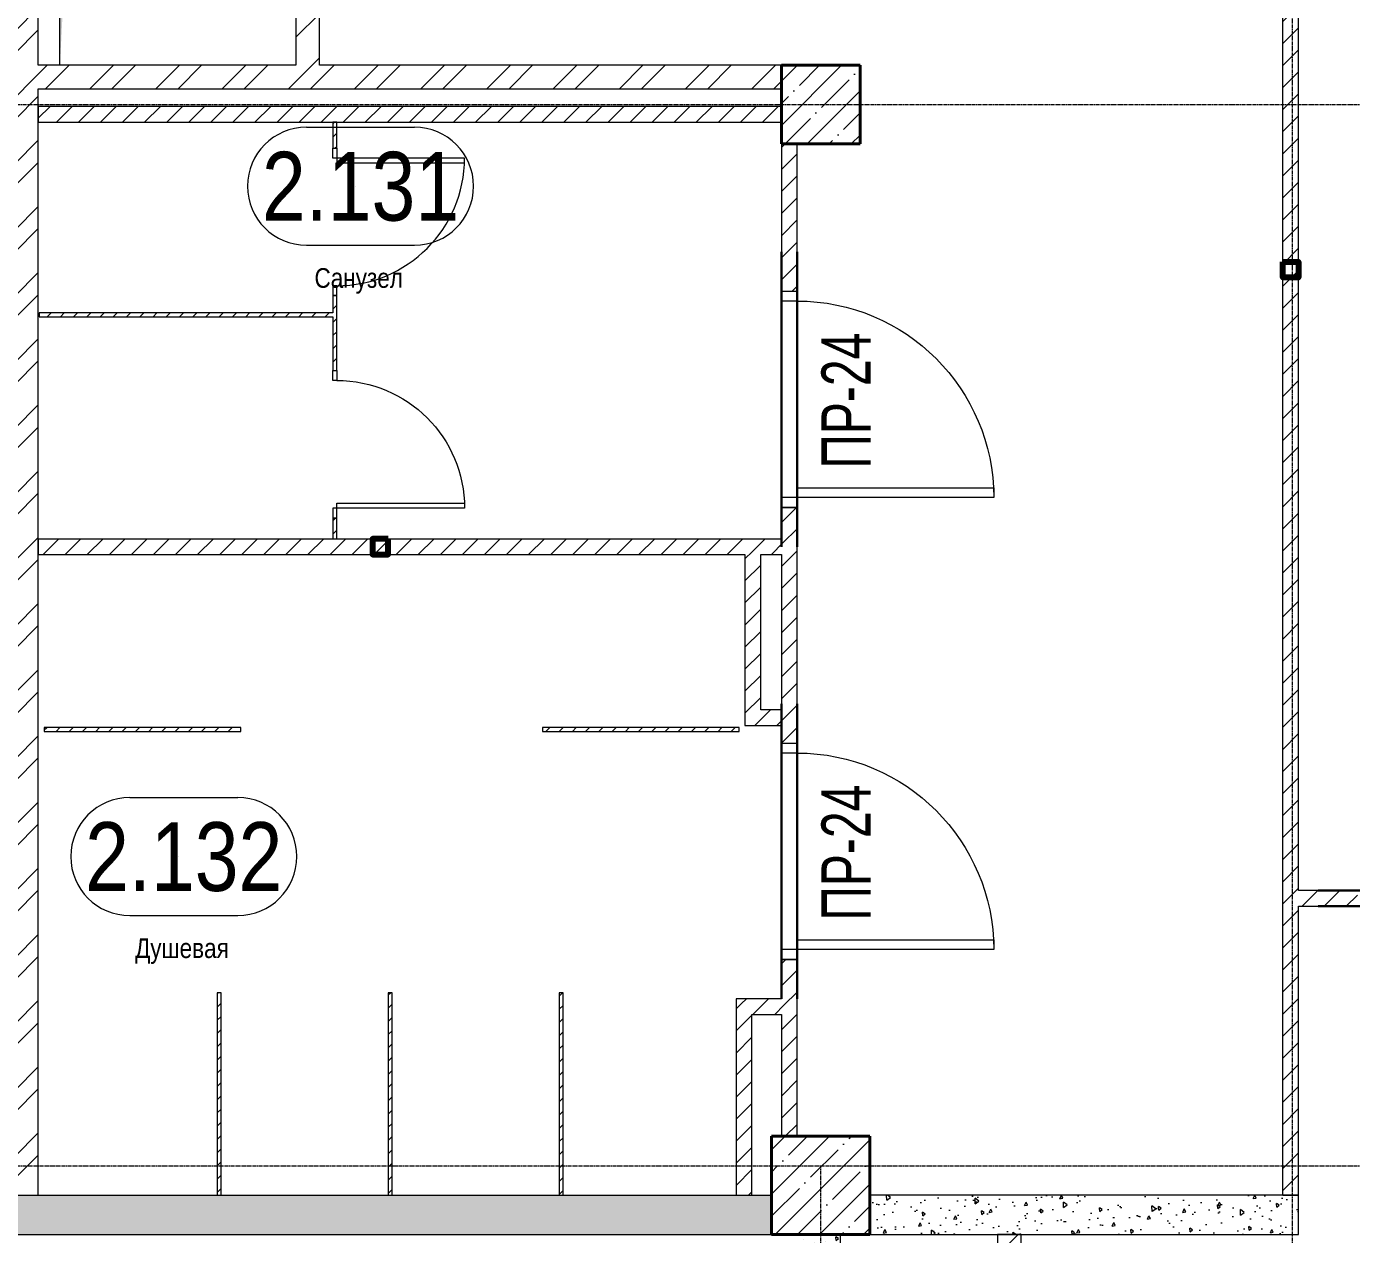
# Model space of a CAD drawing. Header units: millimetres. Extents: x -231292 to 573618, y -153144 to 564035.
# Drawn here: x 75643 to 82383, y 103780 to 109927 of the extents above; entities that cross this region are included whole.
import ezdxf
from ezdxf.enums import TextEntityAlignment as Align

# ---------------------------------------------------------------- set-up
doc = ezdxf.new("R2010")
doc.units = ezdxf.units.MM
doc.linetypes.add('CENTER2', pattern=[28.575, 19.05, -3.175, 3.175, -3.175])
doc.linetypes.add('HIDDEN2', pattern=[4.7625, 3.175, -1.5875])
doc.layers.get('0').update_dxf_attribs({"color": 250})
doc.layers.get('Defpoints').update_dxf_attribs({"color": 250})
for name, color, linetype, lineweight in [('АР_Area', 250, 'Continuous', 5), ('АР_Двери', 250, 'Continuous', 9), ('АР_Колонны', 250, 'Continuous', 35), ('АР_Стены ГКЛ', 250, 'Continuous', 15), ('АР_Стены ЖБ', 250, 'Continuous', 35), ('АР_Стены кирпич', 250, 'Continuous', 20), ('АР_Стены ПЕНОблок', 250, 'Continuous', 20), ('АР_Штриховка', 250, 'Continuous', 0), ('Двери кабины', 250, 'Continuous', 0), ('КМ_Фахверки', 250, 'Continuous', 80), ('ОВ_Шахты', 250, 'Continuous', 5), ('РД_Оси_100', 250, 'Continuous', 0)]:
    doc.layers.add(name, color=color, linetype=linetype, lineweight=lineweight)
doc.layers.add('РД_Перемычка инж проемов', color=250, linetype='Continuous')
doc.layers.add('РД_Проем', color=250, linetype='Continuous', lineweight=0, plot=False)
doc.layers.add('РД_проем_инж перемыч_подсчет', color=250, linetype='Continuous', lineweight=30, plot=False)
doc.styles.add('Arial0', font='arial.ttf')
doc.styles.add('style1', font='ARIALN.TTF')
doc.styles.add('ккк', font='isocpeur.ttf', dxfattribs={"width": 0.85, "oblique": 15})
pattern_1 = [(45, (8883.4, 13229.69), (-168.3798, 168.3798), []), (45, (8995.66, 13229.69), (-168.3798, 168.3798), [])]
pattern_2 = [(45, (8883.4, 13229.69), (-112.2532, 112.2532), []), (45, (8995.66, 13229.69), (-112.2532, 112.2532), [198.4375, -39.6875, 0, -39.6875])]
pattern_3 = [(45, (8883.403, 13229.686), (-33.67596, 33.67596), [])]

# ---------------------------------------------------------------- blocks, each defined once
blk = doc.blocks.new('СОШ_2200_АР_ОСИ_М100_28.05.24')
at = {"layer": 'РД_Оси_100', "linetype": 'CENTER2'}
for p, q in [((73200, -6155), (73200, 139938.679)), ((-5954.958, 96300), (119910, 96300)), ((-5954.958, 90900), (119910, 90900)), ((70800, -6155), (70800, 90900))]:
    blk.add_line(p, q, dxfattribs=at)
blk = doc.blocks.new('otv')
at = {"linetype": 'Continuous'}
blk.add_lwpolyline([(0, -1), (0, 0), (1, 0), (1, -1)], close=True, dxfattribs=at)
blk.add_solid([(0, -1), (0, 0), (0.1346, -0.1366), (1, 0)], dxfattribs=at)
blk = doc.blocks.new('Ф_блок 80')
at = {"layer": 'КМ_Фахверки'}
blk.add_lwpolyline([(0, 0), (80, 0), (80, -80), (0, -80)], close=True, dxfattribs=at)
at = {"layer": 'КМ_Фахверки', "lineweight": 5}
blk.add_lwpolyline([(6, -6), (74, -6), (74, -74), (6, -74)], close=True, dxfattribs=at)
blk = doc.blocks.new('MOK-МаркаПом_овал_ареал')
for p, q in [((-2.75, 3), (2.75, 3)), ((-2.75, -3), (2.75, -3))]:
    blk.add_line(p, q)
for centre, radius, start, end in [((-2.75, 0), 3, 90, 270), ((2.75, 0), 3, 270, 90), ((-3.75, 0), 3.5, 0, 0.00095)]:
    blk.add_arc(centre, radius, start, end)
at = {"color": 0, "style": 'style1'}
blk.add_attdef('АР-ПОМЕЩЕНИЕ:НОМЕР', text='', height=3.5, dxfattribs=at).set_placement((0, 0), align=Align.MIDDLE)
at = {"layer": 'Defpoints', "color": 2, "style": 'style1'}
blk.add_attdef('АР-ПОМЕЩЕНИЕ:НАИМЕНОВАНИЕ', text='', height=1, dxfattribs=at).set_placement((-0.094, -4.814), align=Align.MIDDLE)
blk = doc.blocks.new('MOK-МаркаПеремычки')
at = {"color": 0, "style": 'ккк', "oblique": 15, "width": 0.85}
blk.add_attdef('АР-ПРОЕМ:ПЕРЕМЫЧКА', text='', height=2.5, dxfattribs=at).set_placement((0, 0), align=Align.MIDDLE)

msp = doc.modelspace()

# ---------------------------------------------------------------- hatches: boundary and pattern name
at = {"layer": 'АР_Штриховка', "linetype": 'Continuous', "lineweight": 0}
h = msp.add_hatch(dxfattribs=at)
h.set_pattern_fill('ANSI32', color=256, scale=25, style=0)
h.set_pattern_definition(pattern_1)
h.paths.add_polyline_path([(75583.403, 109609.686), (75673.403, 109649.686), (75703.403, 109729.686), (75703.403, 113629.686), (75583.403, 113629.686)], flags=0)
h.paths.add_polyline_path([(75703.403, 107239.637), (75613.403, 107279.668), (75583.403, 107239.678), (75583.403, 103979.686), (75703.403, 103979.686)], flags=0)
h.paths.add_polyline_path([(75583.403, 107359.678), (75613.403, 107279.668), (75703.403, 107239.637), (75703.403, 107239.686), (75583.403, 107359.679)], flags=0)
h.paths.add_polyline_path([(75583.403, 107359.678), (75703.403, 107239.686), (75703.403, 109519.686), (75583.403, 109519.686)], flags=0)
h.paths.add_polyline_path([(75583.403, 109519.686), (75703.403, 109519.686), (75703.403, 109609.686), (75673.403, 109649.686), (75583.403, 109609.686)], flags=0)
h = msp.add_hatch(dxfattribs=at)
h.set_pattern_fill('ANSI32', color=256, scale=25, angle=-360, style=0)
h.set_pattern_definition([(45, (8883.4, 13229.69), (-168.3798, 168.3798), []), (45, (8995.66, 13229.69), (-168.3798, 168.3798), [])])
h.paths.add_polyline_path([(77133.403, 113629.686), (77013.403, 113629.686), (77013.403, 109729.686), (77053.403, 109699.686), (77133.403, 109729.686)], flags=0)
at = {"layer": 'АР_Штриховка', "linetype": 'Continuous', "lineweight": 0, "ltscale": 0.5}
h = msp.add_hatch(dxfattribs=at)
h.set_pattern_fill('ANSI31', color=256, scale=25, style=0)
h.set_pattern_definition([(45, (8883.4, 13229.69), (-56.1266, 56.1266), [])])
h.paths.add_polyline_path([(82113.403, 105449.686), (82093.403, 105503.019), (82033.403, 105529.686), (82033.403, 103979.686), (82113.403, 103979.686)], flags=0)
h.paths.add_polyline_path([(82033.403, 105529.686), (82093.403, 105503.019), (82113.403, 105529.686), (82113.403, 113629.686), (82033.403, 113629.686)], flags=0)
at = {"layer": 'АР_Штриховка', "linetype": 'Continuous', "lineweight": 0}
h = msp.add_hatch(dxfattribs=at)
h.set_pattern_fill('ANSI32', color=256, scale=25, angle=-360, style=0)
h.set_pattern_definition([(45, (8883.4, 13229.69), (-168.3798, 168.3798), []), (45, (8995.66, 13229.69), (-168.3798, 168.3798), [])])
h.paths.add_polyline_path([(75703.403, 109729.686), (75673.403, 109649.686), (75703.403, 109609.686), (77013.403, 109609.686), (77053.403, 109699.686), (77013.403, 109729.686)], flags=0)
h.paths.add_polyline_path([(77133.403, 109729.686), (77053.403, 109699.686), (77013.403, 109609.686), (79483.403, 109609.686), (79483.403, 109729.686)], flags=0)
at = {"layer": 'АР_Штриховка', "linetype": 'Continuous', "lineweight": 5}
h = msp.add_hatch(dxfattribs=at)
h.set_pattern_fill('ANSI35', color=256, scale=25, style=0)
h.set_pattern_definition(pattern_2)
h.paths.add_polyline_path([(79483.403, 109329.686), (79883.403, 109329.686), (79883.403, 109729.686), (79483.403, 109729.686)], flags=0)
at = {"layer": 'АР_Штриховка', "linetype": 'Continuous', "lineweight": 0, "ltscale": 0.5}
h = msp.add_hatch(dxfattribs=at)
h.set_pattern_fill('ANSI31', color=256, scale=25, angle=-360, style=0)
h.set_pattern_definition([(45, (8883.4, 13229.69), (-56.1266, 56.1266), [])])
h.paths.add_polyline_path([(79483.403, 109439.686), (79483.403, 109519.686), (75703.403, 109519.686), (75703.403, 109439.686)], flags=0)
at = {"layer": 'АР_Штриховка', "linetype": 'Continuous', "lineweight": 0}
h = msp.add_hatch(dxfattribs=at)
h.set_pattern_fill('ANSI31', color=256, scale=15, angle=-360, style=0)
h.set_pattern_definition([(45, (8883.403, 13229.686), (-33.67596, 33.67596), [])])
h.paths.add_polyline_path([(77221.516, 109439.686), (77201.516, 109439.686), (77201.516, 109307.323), (77221.516, 109307.323)], flags=0)
h.paths.add_polyline_path([(77221.516, 108557.323), (77201.516, 108557.323), (77201.516, 108469.686), (77206.516, 108456.353), (77221.516, 108449.686)], flags=0)
h.paths.add_polyline_path([(77221.516, 108449.686), (77206.516, 108456.353), (77201.516, 108449.686), (77201.516, 108175.468), (77221.516, 108175.468)], flags=0)
h.paths.add_polyline_path([(77221.516, 107425.468), (77201.516, 107425.468), (77201.516, 107319.686), (77221.516, 107319.686)], flags=0)
at = {"layer": 'АР_Штриховка', "linetype": 'Continuous', "lineweight": 0, "ltscale": 0.5}
h = msp.add_hatch(dxfattribs=at)
h.set_pattern_fill('ANSI31', color=256, scale=25, angle=-360, style=0)
h.set_pattern_definition([(45, (8883.4, 13229.69), (-56.1266, 56.1266), [])])
h.paths.add_polyline_path([(79563.403, 109329.686), (79483.403, 109329.686), (79483.403, 108579.686), (79563.403, 108579.686)], flags=0)
h.paths.add_polyline_path([(79563.403, 107479.686), (79483.403, 107479.686), (79483.403, 107319.686), (79503.403, 107266.353), (79563.403, 107239.686)], flags=0)
h.paths.add_polyline_path([(79563.403, 104899.686), (79503.403, 104926.353), (79483.403, 104899.686), (79483.403, 104279.686), (79563.403, 104279.686)], flags=0)
h.paths.add_polyline_path([(79563.403, 107239.686), (79503.403, 107266.353), (79483.403, 107239.686), (79483.403, 106449.686), (79503.403, 106396.353), (79563.403, 106369.686)], flags=0)
h.paths.add_polyline_path([(79563.403, 106369.686), (79503.403, 106396.353), (79483.403, 106369.686), (79483.403, 106279.686), (79563.403, 106279.686)], flags=0)
h.paths.add_polyline_path([(79563.403, 105179.686), (79483.403, 105179.686), (79483.403, 104979.686), (79503.403, 104926.353), (79563.403, 104899.686)], flags=0)
at = {"layer": 'АР_Штриховка', "linetype": 'Continuous', "lineweight": 0}
h = msp.add_hatch(dxfattribs=at)
h.set_pattern_fill('ANSI31', color=256, scale=15, angle=-360, style=0)
h.set_pattern_definition([(45, (8883.403, 13229.686), (-33.67596, 33.67596), [])])
h.paths.add_polyline_path([(75708.403, 108469.686), (75708.403, 108449.686), (77201.516, 108449.686), (77206.516, 108456.353), (77201.516, 108469.686)], flags=0)
at = {"layer": 'АР_Штриховка', "linetype": 'Continuous', "lineweight": 0, "ltscale": 0.5}
h = msp.add_hatch(dxfattribs=at)
h.set_pattern_fill('ANSI31', color=256, scale=25, style=0)
h.set_pattern_definition([(45, (8883.4, 13229.69), (-56.1266, 56.1266), [])])
h.paths.add_polyline_path([(75703.403, 107319.686), (75703.403, 107239.686), (79298.256, 107239.686), (79324.923, 107259.686), (79298.256, 107319.686)], flags=0)
h.paths.add_polyline_path([(79298.256, 107319.686), (79324.923, 107259.686), (79378.256, 107239.686), (79483.403, 107239.686), (79503.403, 107266.353), (79483.403, 107319.686)], flags=0)
h = msp.add_hatch(dxfattribs=at)
h.set_pattern_fill('ANSI31', color=256, scale=25, angle=-360, style=0)
h.set_pattern_definition([(45, (8883.4, 13229.69), (-56.1266, 56.1266), [])])
h.paths.add_polyline_path([(79378.256, 107239.686), (79324.923, 107259.686), (79298.256, 107239.686), (79298.256, 106369.686), (79378.256, 106449.686)], flags=0)
h = msp.add_hatch(dxfattribs=at)
h.set_pattern_fill('ANSI31', color=256, scale=25, style=0)
h.set_pattern_definition([(45, (8883.4, 13229.69), (-56.1266, 56.1266), [])])
h.paths.add_polyline_path([(79378.256, 106449.686), (79298.256, 106369.686), (79483.403, 106369.686), (79503.403, 106396.353), (79483.403, 106449.686)], flags=0)
at = {"layer": 'АР_Штриховка', "linetype": 'Continuous', "lineweight": 0}
h = msp.add_hatch(dxfattribs=at)
h.set_pattern_fill('ANSI31', color=256, scale=15, style=0)
h.set_pattern_definition([(45, (8883.403, 13229.686), (-33.67596, 33.67596), [])])
h.paths.add_polyline_path([(75733.403, 106359.686), (75733.403, 106339.686), (76733.403, 106339.686), (76733.403, 106359.686)], flags=0)
h = msp.add_hatch(dxfattribs=at)
h.set_pattern_fill('ANSI31', color=256, scale=15, style=0)
h.set_pattern_definition([(45, (8883.403, 13229.686), (-33.67596, 33.67596), [])])
h.paths.add_polyline_path([(78268.256, 106359.686), (78268.256, 106339.686), (79268.256, 106339.686), (79268.256, 106359.686)], flags=0)
at = {"layer": 'АР_Штриховка', "linetype": 'Continuous', "lineweight": 0, "ltscale": 0.5}
h = msp.add_hatch(dxfattribs=at)
h.set_pattern_fill('ANSI31', color=256, scale=25, angle=-360, style=0)
h.set_pattern_definition([(45, (8883.4, 13229.69), (-56.1266, 56.1266), [])])
h.paths.add_polyline_path([(85133.403, 105449.686), (85160.069, 105469.686), (85133.403, 105529.686), (84933.403, 105529.686), (84960.069, 105469.686), (85013.403, 105449.686)], flags=0)
h.paths.add_polyline_path([(84933.403, 105449.686), (84960.069, 105469.686), (84933.403, 105529.686), (83513.403, 105529.686), (83513.403, 105449.686)], flags=0)
h.paths.add_polyline_path([(82413.403, 105449.686), (82413.403, 105529.686), (82113.403, 105529.686), (82093.403, 105503.019), (82113.403, 105449.686)], flags=0)
at = {"layer": 'АР_Штриховка', "linetype": 'Continuous', "lineweight": 0}
h = msp.add_hatch(dxfattribs=at)
h.set_pattern_fill('ANSI31', color=256, scale=15, style=0)
h.set_pattern_definition(pattern_3)
h.paths.add_polyline_path([(76613.403, 103979.686), (76633.403, 103979.686), (76633.403, 105009.686), (76613.403, 105009.686)], flags=0)
h = msp.add_hatch(dxfattribs=at)
h.set_pattern_fill('ANSI31', color=256, scale=15, style=0)
h.set_pattern_definition(pattern_3)
h.paths.add_polyline_path([(77483.403, 103979.686), (77503.403, 103979.686), (77503.403, 105009.686), (77483.403, 105009.686)], flags=0)
h = msp.add_hatch(dxfattribs=at)
h.set_pattern_fill('ANSI31', color=256, scale=15, style=0)
h.set_pattern_definition(pattern_3)
h.paths.add_polyline_path([(78353.403, 103979.686), (78373.403, 103979.686), (78373.403, 105009.686), (78353.403, 105009.686)], flags=0)
at = {"layer": 'АР_Штриховка', "linetype": 'Continuous', "lineweight": 0, "ltscale": 0.5}
h = msp.add_hatch(dxfattribs=at)
h.set_pattern_fill('ANSI31', color=256, scale=25, angle=-360, style=0)
h.set_pattern_definition([(45, (8883.4, 13229.69), (-56.1266, 56.1266), [])])
h.paths.add_polyline_path([(79333.403, 104899.686), (79253.403, 104979.686), (79253.403, 103979.686), (79333.403, 103979.686)], flags=0)
h = msp.add_hatch(dxfattribs=at)
h.set_pattern_fill('ANSI31', color=256, scale=25, style=0)
h.set_pattern_definition([(45, (8883.4, 13229.69), (-56.1266, 56.1266), [])])
h.paths.add_polyline_path([(79253.403, 104979.686), (79333.403, 104899.686), (79483.403, 104899.686), (79503.403, 104926.353), (79483.403, 104979.686)], flags=0)
at = {"layer": 'АР_Штриховка', "linetype": 'Continuous', "lineweight": 5}
h = msp.add_hatch(dxfattribs=at)
h.set_pattern_fill('ANSI35', color=256, scale=25, style=0)
h.set_pattern_definition(pattern_2)
h.paths.add_polyline_path([(79433.403, 103779.686), (79933.403, 103779.686), (79933.403, 104279.686), (79433.403, 104279.686)], flags=0)
at = {"layer": 'АР_Штриховка', "linetype": 'Continuous', "lineweight": 0}
h = msp.add_hatch(dxfattribs=at)
h.set_pattern_fill('AR-CONC', color=256, angle=-315, style=0)
h.set_pattern_definition([(95, (8883.4, 13229.69), (140.09465, 117.55338), [19.05, -209.55]), (40, (8883.4, 13229.69), (-160.01845, 110.17673), [15.24, -167.64058]), (145.45144, (8895.08, 13239.48), (-19.9238, 227.7301), [16.19, -178.09024]), (91.1842, (8847.48, 13265.6), (221.41024, 161.9534), [28.575, -314.325]), (141.63556, (8865.93, 13279.1), (-7.0866, 342.82676), [24.285, -267.1356]), (36.18415, (8847.48, 13265.6), (-7.0866, 342.82676), [22.86, -251.4597]), (66, (8874.42, 13274.59), (179.51998, 34.89515), [19.05, -209.55]), (11, (8874.42, 13274.59), (-86.53993, 173.9412), [15.24, -167.64]), (116.45145, (8889.38, 13277.5), (92.98005, 208.83634), [16.19, -178.08994]), (82.5, (8883.4, 13229.686), (-57.60547, 61.973414), [0, -165.608, 0, -170.18, 0, -168.275]), (52.5, (8883.4, 13229.69), (-23.58973, 118.087), [0, -97.028, 0, -161.798, 0, -64.135]), (12.5, (8843.35, 13189.634), (99.927863, 91.826196), [0, -63.5, 0, -198.12, 0, -262.89]), (2.5, (8825.39, 13171.67), (86.7639, 122.72239), [0, -82.55, 0, -131.572, 0, -186.69])])
h.paths.add_polyline_path([(75703.403, 103779.686), (75703.403, 103979.686), (75353.403, 103979.686), (75353.403, 103779.686)], flags=0)
h.paths.add_polyline_path([(75353.403, 103779.686), (75353.403, 103979.686), (74833.403, 103979.686), (74833.403, 103779.686)], flags=0)
h.paths.add_polyline_path([(79433.403, 103779.686), (79433.403, 103979.686), (79253.403, 103979.686), (79253.403, 103779.686)], flags=0)
h.paths.add_polyline_path([(79253.403, 103779.686), (79253.403, 103979.686), (75703.403, 103979.686), (75703.403, 103779.686)], flags=0)
h = msp.add_hatch(dxfattribs=at)
h.set_pattern_fill('AR-CONC', color=256, angle=-315, style=0)
h.set_pattern_definition([(95, (8883.4, 13229.69), (140.09465, 117.55338), [19.05, -209.55]), (40, (8883.4, 13229.69), (-160.01845, 110.17673), [15.24, -167.64058]), (145.45144, (8895.08, 13239.48), (-19.9238, 227.7301), [16.19, -178.09024]), (91.1842, (8847.48, 13265.6), (221.41024, 161.9534), [28.575, -314.325]), (141.63556, (8865.93, 13279.1), (-7.0866, 342.82676), [24.285, -267.1356]), (36.18415, (8847.48, 13265.6), (-7.0866, 342.82676), [22.86, -251.4597]), (66, (8874.42, 13274.59), (179.51998, 34.89515), [19.05, -209.55]), (11, (8874.42, 13274.59), (-86.53993, 173.9412), [15.24, -167.64]), (116.45145, (8889.38, 13277.5), (92.98005, 208.83634), [16.19, -178.08994]), (82.5, (8883.4, 13229.686), (-57.60547, 61.973414), [0, -165.608, 0, -170.18, 0, -168.275]), (52.5, (8883.4, 13229.69), (-23.58973, 118.087), [0, -97.028, 0, -161.798, 0, -64.135]), (12.5, (8843.35, 13189.634), (99.927863, 91.826196), [0, -63.5, 0, -198.12, 0, -262.89]), (2.5, (8825.39, 13171.67), (86.7639, 122.72239), [0, -82.55, 0, -131.572, 0, -186.69])])
h.paths.add_polyline_path([(82113.403, 103779.686), (82113.403, 103979.686), (79933.403, 103979.686), (79933.403, 103779.686)], flags=0)
h = msp.add_hatch(dxfattribs=at)
h.set_pattern_fill('AR-CONC', color=256, angle=45, style=0)
h.set_pattern_definition([(95, (8883.4, 13229.69), (140.09465, 117.55338), [19.05, -209.55]), (40, (8883.4, 13229.69), (-160.01845, 110.17673), [15.24, -167.64058]), (145.45144, (8895.08, 13239.48), (-19.9238, 227.7301), [16.19, -178.09024]), (91.1842, (8847.48, 13265.6), (221.41024, 161.9534), [28.575, -314.325]), (141.63556, (8865.93, 13279.1), (-7.0866, 342.82676), [24.285, -267.1356]), (36.18415, (8847.48, 13265.6), (-7.0866, 342.82676), [22.86, -251.4597]), (66, (8874.42, 13274.59), (179.51998, 34.89515), [19.05, -209.55]), (11, (8874.42, 13274.59), (-86.53993, 173.9412), [15.24, -167.64]), (116.45145, (8889.38, 13277.5), (92.98005, 208.83634), [16.19, -178.08994]), (82.5, (8883.4, 13229.686), (-57.60547, 61.973414), [0, -165.608, 0, -170.18, 0, -168.275]), (52.5, (8883.4, 13229.69), (-23.58973, 118.087), [0, -97.028, 0, -161.798, 0, -64.135]), (12.5, (8843.35, 13189.634), (99.927863, 91.826196), [0, -63.5, 0, -198.12, 0, -262.89]), (2.5, (8825.39, 13171.67), (86.7639, 122.72239), [0, -82.55, 0, -131.572, 0, -186.69])])
h.paths.add_polyline_path([(79583.317, 101929.685), (79783.317, 101929.686), (79783.306, 103779.686), (79583.306, 103779.685)], flags=0)
h = msp.add_hatch(dxfattribs=at)
h.set_pattern_fill('ANSI32', color=256, scale=25, style=0)
h.set_pattern_definition(pattern_1)
h.paths.add_polyline_path([(80583.311, 101829.686), (80703.311, 101829.686), (80703.311, 102979.686), (80613.311, 103019.686), (80583.311, 102979.686)], flags=0)
h.paths.add_polyline_path([(80583.311, 103099.686), (80613.311, 103019.686), (80703.311, 102979.686), (80703.311, 103779.686), (80583.311, 103779.686)], flags=0)

# ---------------------------------------------------------------- linework, layer by layer
at = {"layer": 'АР_Двери', "linetype": 'Continuous', "lineweight": 9}
for points in [[(79483.403, 108529.686), (79483.403, 108579.686), (79563.403, 108579.686), (79563.403, 108529.686)], [(79563.403, 107529.686), (79563.403, 107579.686), (80563.403, 107579.686), (80563.403, 107529.686)], [(79483.403, 107529.686), (79483.403, 107479.686), (79563.403, 107479.686), (79563.403, 107529.686)], [(79483.403, 106229.686), (79483.403, 106279.686), (79563.403, 106279.686), (79563.403, 106229.686)], [(79563.403, 105229.686), (79563.403, 105279.686), (80563.403, 105279.686), (80563.403, 105229.686)], [(79483.403, 105229.686), (79483.403, 105179.686), (79563.403, 105179.686), (79563.403, 105229.686)]]:
    msp.add_lwpolyline(points, close=True, dxfattribs=at)
at = {"layer": 'АР_Двери', "linetype": 'Continuous', "lineweight": 9, "extrusion": (0, 0, -1)}
for centre in [(-79563.403, 107529.686), (-79563.403, 105229.686)]:
    msp.add_arc(centre, 1000, 90, 180, dxfattribs=at)
at = {"layer": 'АР_Колонны', "linetype": 'HIDDEN2', "lineweight": 25}
for p, q in [((79483.403, 109729.686), (79883.403, 109729.686)), ((79483.403, 109329.686), (79483.403, 109729.686)), ((79883.403, 109729.686), (79883.403, 109329.686)), ((79883.403, 109329.686), (79483.403, 109329.686)), ((79433.403, 104279.686), (79933.403, 104279.686)), ((79433.403, 103779.686), (79433.403, 104279.686)), ((79933.403, 104279.686), (79933.403, 103779.686)), ((79933.403, 103779.686), (79433.403, 103779.686))]:
    msp.add_line(p, q, dxfattribs=at)
at = {"layer": 'АР_Колонны', "linetype": 'Continuous', "lineweight": 35}
for p, q in [((79483.403, 109729.686), (79883.403, 109729.686)), ((79483.403, 109329.686), (79483.403, 109729.686)), ((79883.403, 109329.686), (79883.403, 109729.686)), ((79483.403, 109329.686), (79883.403, 109329.686)), ((79433.403, 104279.686), (79933.403, 104279.686)), ((79433.403, 103779.686), (79433.403, 104279.686)), ((79933.403, 103779.686), (79933.403, 104279.686)), ((79433.403, 103779.686), (79933.403, 103779.686))]:
    msp.add_line(p, q, dxfattribs=at)
at = {"layer": 'АР_Стены ГКЛ', "linetype": 'Continuous', "lineweight": 15}
for p, q in [((77221.516, 109439.686), (77201.516, 109439.686)), ((77201.516, 109439.686), (77201.516, 109307.323)), ((77221.516, 109307.323), (77221.516, 109439.686)), ((77201.516, 109307.323), (77221.516, 109307.323)), ((77221.516, 108557.323), (77201.516, 108557.323)), ((77201.516, 108557.323), (77201.516, 108469.686)), ((77221.516, 108175.468), (77221.516, 108557.323)), ((75708.403, 108469.686), (75708.403, 108449.686)), ((77201.516, 108469.686), (75708.403, 108469.686)), ((75708.403, 108449.686), (77201.516, 108449.686)), ((77201.516, 108449.686), (77201.516, 108175.468)), ((77201.516, 108175.468), (77221.516, 108175.468)), ((77221.516, 107425.468), (77201.516, 107425.468)), ((77201.516, 107425.468), (77201.516, 107319.686)), ((77221.516, 107319.686), (77221.516, 107425.468)), ((77201.516, 107319.686), (77221.516, 107319.686)), ((75733.403, 106359.686), (75733.403, 106339.686)), ((76733.403, 106359.686), (75733.403, 106359.686)), ((76733.403, 106339.686), (76733.403, 106359.686)), ((78268.256, 106359.686), (78268.256, 106339.686)), ((79268.256, 106359.686), (78268.256, 106359.686)), ((79268.256, 106339.686), (79268.256, 106359.686)), ((75733.403, 106339.686), (76733.403, 106339.686)), ((78268.256, 106339.686), (79268.256, 106339.686)), ((76633.403, 105009.686), (76613.403, 105009.686)), ((76613.403, 105009.686), (76613.403, 103979.686)), ((76633.403, 103979.686), (76633.403, 105009.686)), ((77503.403, 105009.686), (77483.403, 105009.686)), ((77483.403, 105009.686), (77483.403, 103979.686)), ((77503.403, 103979.686), (77503.403, 105009.686)), ((78373.403, 105009.686), (78353.403, 105009.686)), ((78353.403, 105009.686), (78353.403, 103979.686)), ((78373.403, 103979.686), (78373.403, 105009.686)), ((76613.403, 103979.686), (76633.403, 103979.686)), ((77483.403, 103979.686), (77503.403, 103979.686)), ((78353.403, 103979.686), (78373.403, 103979.686))]:
    msp.add_line(p, q, dxfattribs=at)
at = {"layer": 'АР_Стены ЖБ', "linetype": 'Continuous', "lineweight": 40}
for p, q in [((79883.403, 109729.686), (79483.403, 109729.686)), ((79483.403, 109729.686), (79483.403, 109329.686)), ((79883.403, 109329.686), (79883.403, 109729.686)), ((79483.403, 109329.686), (79883.403, 109329.686)), ((79933.403, 104279.686), (79433.403, 104279.686)), ((79433.403, 104279.686), (79433.403, 103779.686)), ((79933.403, 103779.686), (79933.403, 104279.686)), ((79433.403, 103779.686), (79933.403, 103779.686))]:
    msp.add_line(p, q, dxfattribs=at)
at = {"layer": 'АР_Стены кирпич', "linetype": 'Continuous', "lineweight": 20}
for p, q in [((75703.403, 109729.686), (75703.403, 113629.686)), ((77013.403, 113629.686), (77013.403, 109729.686)), ((77133.403, 109729.686), (77133.403, 113629.686)), ((77013.403, 109729.686), (75703.403, 109729.686)), ((79483.403, 109729.686), (77133.403, 109729.686)), ((79483.403, 109609.686), (79483.403, 109729.686)), ((75703.403, 103979.686), (75703.403, 109609.686)), ((75703.403, 109609.686), (77013.403, 109609.686)), ((77013.403, 109609.686), (79483.403, 109609.686)), ((75583.403, 103979.686), (75703.403, 103979.686)), ((80703.311, 103779.686), (80583.311, 103779.686)), ((80583.311, 103779.686), (80583.311, 103099.686)), ((80703.311, 101829.686), (80703.311, 103779.686))]:
    msp.add_line(p, q, dxfattribs=at)
at = {"layer": 'АР_Стены ПЕНОблок', "linetype": 'Continuous', "lineweight": 20}
for p, q in [((82033.403, 103979.686), (82033.403, 113629.686)), ((82113.403, 105529.686), (82113.403, 113629.686)), ((79483.403, 109519.686), (75703.403, 109519.686)), ((75703.403, 109519.686), (75703.403, 109439.686)), ((79483.403, 109439.686), (79483.403, 109519.686)), ((75703.403, 109439.686), (79483.403, 109439.686)), ((79563.403, 109329.686), (79483.403, 109329.686)), ((79483.403, 109329.686), (79483.403, 108579.686)), ((79563.403, 108579.686), (79563.403, 109329.686)), ((79483.403, 108579.686), (79563.403, 108579.686)), ((79563.403, 107479.686), (79483.403, 107479.686)), ((79483.403, 107479.686), (79483.403, 107319.686)), ((79563.403, 106279.686), (79563.403, 107479.686)), ((75703.403, 107319.686), (79483.403, 107319.686)), ((75703.403, 107319.686), (75703.403, 107239.686)), ((75703.403, 107239.686), (79298.256, 107239.686)), ((79298.256, 107239.686), (79298.256, 106369.686)), ((79378.256, 107239.686), (79483.403, 107239.686)), ((79378.256, 106449.686), (79378.256, 107239.686)), ((79483.403, 107239.686), (79483.403, 106449.686)), ((79483.403, 106449.686), (79378.256, 106449.686)), ((79298.256, 106369.686), (79483.403, 106369.686)), ((79483.403, 106369.686), (79483.403, 106279.686)), ((79483.403, 106279.686), (79563.403, 106279.686)), ((82413.403, 105529.686), (82113.403, 105529.686)), ((82113.403, 103979.686), (82113.403, 105449.686)), ((82113.403, 105449.686), (82413.403, 105449.686)), ((79563.403, 105179.686), (79483.403, 105179.686)), ((79483.403, 105179.686), (79483.403, 104979.686)), ((79563.403, 104279.686), (79563.403, 105179.686)), ((79253.403, 104979.686), (79253.403, 103979.686)), ((79483.403, 104979.686), (79253.403, 104979.686)), ((79333.403, 103979.686), (79333.403, 104899.686)), ((79333.403, 104899.686), (79483.403, 104899.686)), ((79483.403, 104899.686), (79483.403, 104279.686)), ((79483.403, 104279.686), (79563.403, 104279.686)), ((74833.403, 103979.686), (79433.403, 103979.686)), ((79253.403, 103979.686), (79333.403, 103979.686)), ((79433.403, 103779.686), (79433.403, 103979.686)), ((82113.403, 103979.686), (79933.403, 103979.686)), ((79933.403, 103979.686), (79933.403, 103779.686)), ((82033.403, 103979.686), (82113.403, 103979.686)), ((82113.403, 103779.686), (82113.403, 103979.686)), ((74833.403, 103779.686), (79433.403, 103779.686)), ((79783.306, 103779.686), (79583.306, 103779.685)), ((79783.317, 101929.686), (79783.306, 103779.686)), ((79933.403, 103779.686), (82113.403, 103779.686))]:
    msp.add_line(p, q, dxfattribs=at)
at = {"layer": 'Двери кабины', "linetype": 'Continuous', "lineweight": 0}
for points in [[(77201.516, 109257.323), (77201.516, 109307.323), (77221.516, 109307.323), (77221.516, 109257.323)], [(77221.516, 109257.323), (77221.516, 109232.323), (77871.516, 109232.323), (77871.516, 109257.323)], [(77201.516, 108607.323), (77201.516, 108557.323), (77221.516, 108557.323), (77221.516, 108607.323)], [(77201.516, 108125.468), (77201.516, 108175.468), (77221.516, 108175.468), (77221.516, 108125.468)], [(77201.516, 107475.468), (77201.516, 107425.468), (77221.516, 107425.468), (77221.516, 107475.468)], [(77221.516, 107475.468), (77221.516, 107500.468), (77871.516, 107500.468), (77871.516, 107475.468)]]:
    msp.add_lwpolyline(points, close=True, dxfattribs=at)
msp.add_arc((77221.516, 109257.323), 650, 270, 0, dxfattribs=at)
at = {"layer": 'Двери кабины', "linetype": 'Continuous', "lineweight": 0, "extrusion": (0, 0, -1)}
msp.add_arc((-77221.516, 107475.468), 650, 90, 180, dxfattribs=at)
at = {"layer": 'РД_Проем', "linetype": 'Continuous', "lineweight": 0}
for p, q in [((79483.403, 107479.686), (79483.403, 108579.686)), ((79563.403, 107479.686), (79563.403, 108579.686)), ((79483.403, 105179.686), (79483.403, 106279.686)), ((79563.403, 105179.686), (79563.403, 106279.686))]:
    msp.add_line(p, q, dxfattribs=at)
at = {"layer": 'РД_проем_инж перемыч_подсчет', "linetype": 'Continuous', "lineweight": 30}
for p, q in [((79483.403, 107279.686), (79483.403, 108779.686)), ((79563.403, 107279.686), (79563.403, 108779.686)), ((79483.403, 104979.686), (79483.403, 106479.686)), ((79563.403, 104979.686), (79563.403, 106479.686)), ((83713.403, 105529.686), (82213.403, 105529.686)), ((83713.403, 105449.686), (82213.403, 105449.686))]:
    msp.add_line(p, q, dxfattribs=at)

# ---------------------------------------------------------------- block references
at = {"layer": 'АР_Area', "linetype": 'Continuous', "lineweight": 5, "xscale": 100, "yscale": 100, "zscale": 100}
for p, values in [((77342.635, 109114.083), {'АР-ПОМЕЩЕНИЕ:НОМЕР': '2.131', 'АР-ПОМЕЩЕНИЕ:НАИМЕНОВАНИЕ': 'Санузел'}), ((76443.359, 105702.943), {'АР-ПОМЕЩЕНИЕ:НОМЕР': '2.132', 'АР-ПОМЕЩЕНИЕ:НАИМЕНОВАНИЕ': 'Душевая'})]:
    msp.add_blockref('MOK-МаркаПом_овал_ареал', p, dxfattribs=at).add_auto_attribs(values)
at = {"layer": 'КМ_Фахверки'}
msp.add_blockref('Ф_блок 80', (82033.403, 108729.686), dxfattribs=at)
at = {"layer": 'КМ_Фахверки', "xscale": -1}
msp.add_blockref('Ф_блок 80', (77483.403, 107319.686), dxfattribs=at)
at = {"layer": 'ОВ_Шахты', "xscale": 1200, "yscale": 3600}
msp.add_blockref('otv', (75813.403, 113329.686), dxfattribs=at)
at = {"layer": 'РД_Оси_100'}
msp.add_blockref('СОШ_2200_АР_ОСИ_М100_28.05.24', (8883.403, 13229.686), dxfattribs=at)
at = {"layer": 'РД_Перемычка инж проемов', "linetype": 'Continuous', "lineweight": -3}
ref = msp.add_blockref('MOK-МаркаПеремычки', (79810.134, 108022.65, 200), dxfattribs=dict(at, xscale=100, yscale=100, zscale=100, rotation=89.99999999999997))
ref.add_attrib('АР-ПРОЕМ:ПЕРЕМЫЧКА', 'ПР-24', dxfattribs={"layer": '0', "color": 0, "height": 250, "rotation": 90, "style": 'Arial0', "width": 0.7}).set_placement((79810.134, 108022.65, 200), align=Align.MIDDLE)
ref = msp.add_blockref('MOK-МаркаПеремычки', (79810.134, 105722.65, 200), dxfattribs=dict(at, xscale=100, yscale=100, zscale=100, rotation=89.99999999999997))
ref.add_attrib('АР-ПРОЕМ:ПЕРЕМЫЧКА', 'ПР-24', dxfattribs={"layer": '0', "color": 0, "height": 250, "rotation": 90, "style": 'Arial0', "width": 0.7}).set_placement((79810.134, 105722.65, 200), align=Align.MIDDLE)

doc.saveas('drawing.dxf')
